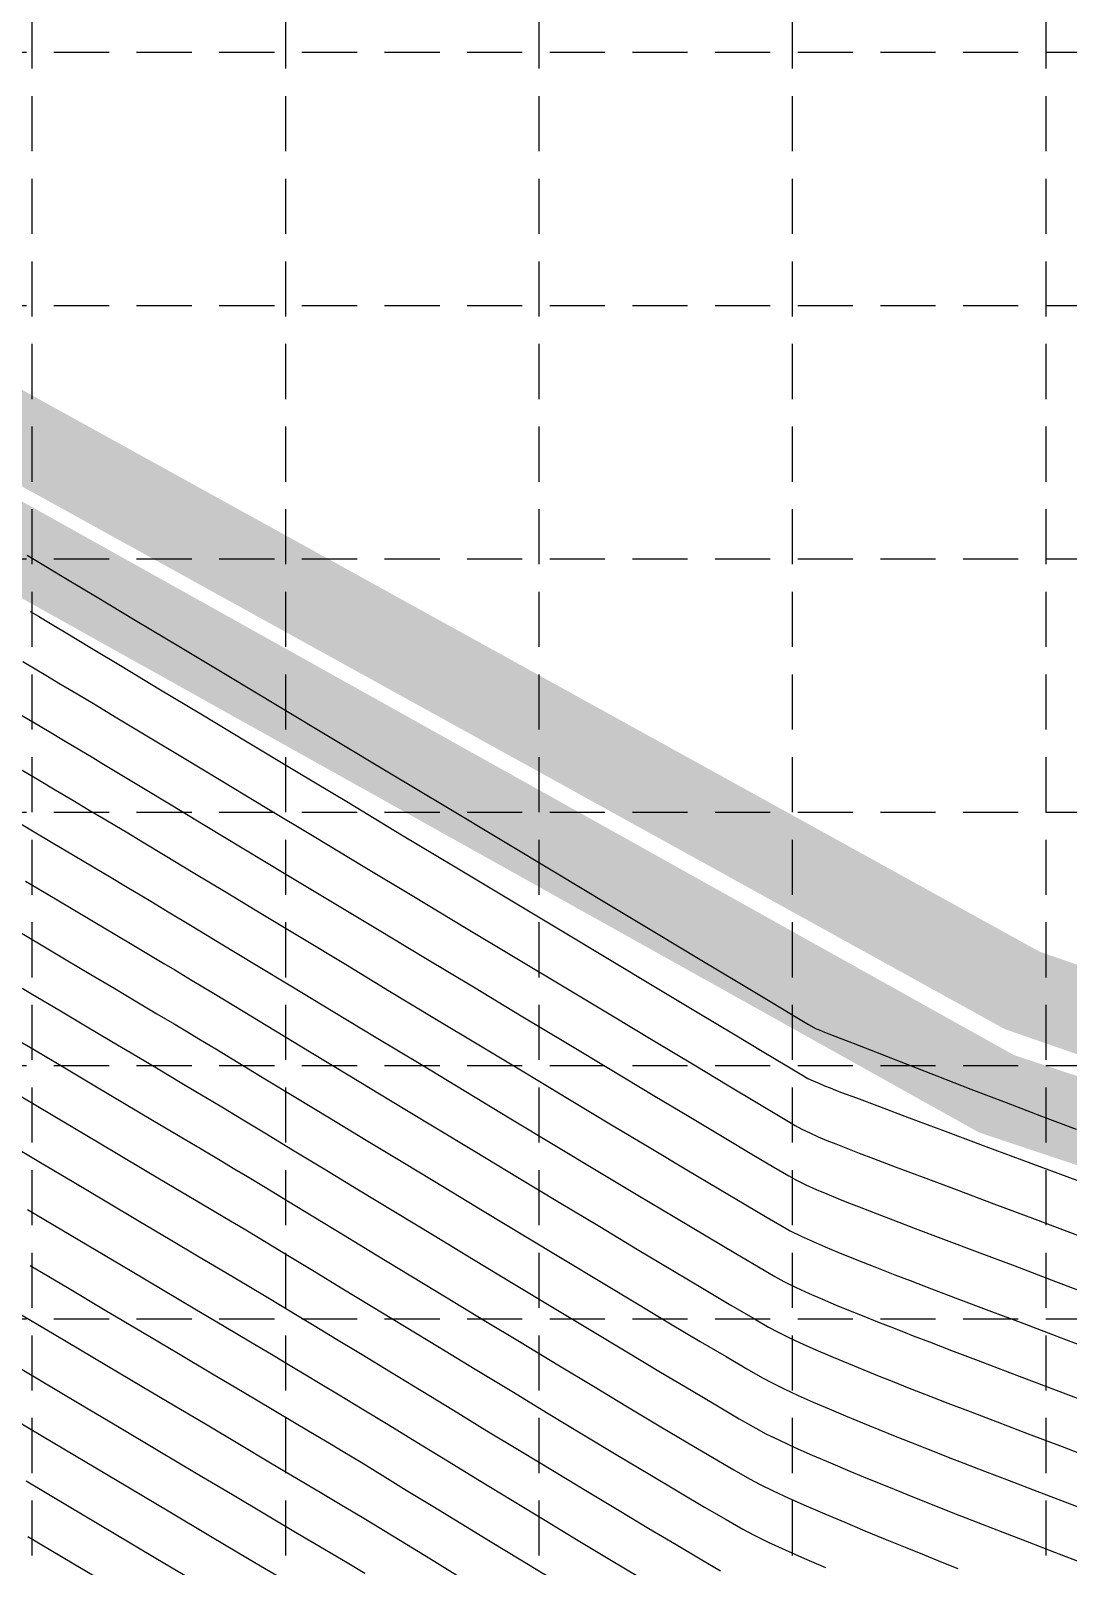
# Model space of a CAD drawing. Header units: feet. Extents: x 2414608 to 4831854, y 6980761 to 13962729.
# Drawn here: x 2415541.1 to 2415682.3, y 6981142.6 to 6981351.8 of the extents above; entities that cross this region are included whole.
import ezdxf

# ---------------------------------------------------------------- set-up
doc = ezdxf.new("R2010")
doc.units = ezdxf.units.FT
doc.header["$LTSCALE"] = 40
doc.header["$MEASUREMENT"] = 0
doc.linetypes.add('DASHED2', pattern=[0.375, 0.25, -0.125])
doc.linetypes.add('HIDDEN', pattern=[0.375, 0.25, -0.125])
for name, color, linetype in [('E-CNTR-1', 11, 'CONTINUOUS'), ('E-CNTR-5', 13, 'CONTINUOUS'), ('GRID', 254, 'HIDDEN'), ('LIMITS OF DISTURBANCE', 1, 'DASHED2'), ('SILT FENCE', 200, 'CONTINUOUS')]:
    doc.layers.add(name, color=color, linetype=linetype)

msp = doc.modelspace()

# ---------------------------------------------------------------- linework, layer by layer
at = {"layer": 'E-CNTR-1', "color": 43, "flags": 128}
for points, elevation in [([(2415540.61, 6981280.33), (2415542.65, 6981279.11), (2415545.88, 6981277.17), (2415550.15, 6981274.6), (2415555.32, 6981271.49), (2415561.26, 6981267.92), (2415567.83, 6981263.97), (2415574.89, 6981259.73), (2415582.3, 6981255.28), (2415589.91, 6981250.71), (2415597.6, 6981246.09), (2415605.22, 6981241.51), (2415612.63, 6981237.06), (2415619.69, 6981232.82), (2415626.26, 6981228.86), (2415632.21, 6981225.29), (2415637.4, 6981222.18), (2415641.68, 6981219.61), (2415644.92, 6981217.66), (2415646.97, 6981216.43), (2415647.71, 6981215.99), (2415648.01, 6981215.85), (2415648.32, 6981215.73), (2415648.92, 6981215.49), (2415650.54, 6981214.85), (2415653.04, 6981213.87), (2415656.29, 6981212.6), (2415660.13, 6981211.09), (2415664.43, 6981209.42), (2415669.06, 6981207.63), (2415673.86, 6981205.79), (2415678.69, 6981203.96), (2415683.42, 6981202.18)], 961.92), ([(2415540.03, 6981265.84), (2415541.69, 6981264.85), (2415543.36, 6981263.86), (2415544.94, 6981262.92), (2415546.33, 6981262.09), (2415547.42, 6981261.44), (2415549.62, 6981260.12), (2415552.82, 6981258.19), (2415556.9, 6981255.73), (2415561.74, 6981252.81), (2415567.23, 6981249.51), (2415573.24, 6981245.89), (2415579.66, 6981242.02), (2415586.36, 6981237.99), (2415593.24, 6981233.85), (2415600.16, 6981229.68), (2415607.02, 6981225.56), (2415613.69, 6981221.54), (2415620.05, 6981217.72), (2415625.99, 6981214.15), (2415631.39, 6981210.91), (2415636.12, 6981208.08), (2415640.08, 6981205.71), (2415643.13, 6981203.89), (2415645.17, 6981202.68), (2415646.08, 6981202.17), (2415647.15, 6981201.65), (2415648.29, 6981201.14), (2415649.48, 6981200.64), (2415650.67, 6981200.16), (2415651.83, 6981199.7), (2415652.95, 6981199.26), (2415653.85, 6981198.92), (2415655.83, 6981198.16), (2415658.78, 6981197.05), (2415662.56, 6981195.63), (2415667.08, 6981193.93), (2415672.2, 6981192), (2415677.81, 6981189.9), (2415683.79, 6981187.65)], 958.08), ([(2415539.22, 6981258.9), (2415541.37, 6981257.62), (2415543.59, 6981256.31), (2415545.76, 6981255.02), (2415547.79, 6981253.81), (2415549.56, 6981252.76), (2415550.79, 6981252.01), (2415553.05, 6981250.65), (2415556.22, 6981248.74), (2415560.19, 6981246.35), (2415564.86, 6981243.53), (2415570.11, 6981240.36), (2415575.84, 6981236.91), (2415581.94, 6981233.23), (2415588.3, 6981229.4), (2415594.81, 6981225.47), (2415601.36, 6981221.53), (2415607.85, 6981217.62), (2415614.16, 6981213.82), (2415620.18, 6981210.2), (2415625.82, 6981206.82), (2415630.95, 6981203.74), (2415635.47, 6981201.04), (2415639.27, 6981198.77), (2415642.24, 6981197.01), (2415644.27, 6981195.81), (2415645.26, 6981195.26), (2415646.59, 6981194.61), (2415648.01, 6981193.97), (2415649.47, 6981193.34), (2415650.95, 6981192.73), (2415652.43, 6981192.14), (2415653.88, 6981191.57), (2415655.26, 6981191.03), (2415656.32, 6981190.62), (2415658.44, 6981189.81), (2415661.49, 6981188.65), (2415665.36, 6981187.19), (2415669.91, 6981185.47), (2415675.03, 6981183.54), (2415680.61, 6981181.44), (2415686.5, 6981179.22)], 956.16), ([(2415539.61, 6981251.25), (2415542, 6981249.83), (2415544.43, 6981248.38), (2415546.82, 6981246.97), (2415549.06, 6981245.63), (2415551.08, 6981244.43), (2415552.78, 6981243.42), (2415554.07, 6981242.64), (2415556.31, 6981241.29), (2415559.39, 6981239.43), (2415563.22, 6981237.12), (2415567.68, 6981234.42), (2415572.69, 6981231.4), (2415578.13, 6981228.11), (2415583.92, 6981224.62), (2415589.94, 6981220.98), (2415596.11, 6981217.26), (2415602.31, 6981213.52), (2415608.46, 6981209.82), (2415614.44, 6981206.22), (2415620.16, 6981202.78), (2415625.52, 6981199.56), (2415630.42, 6981196.63), (2415634.75, 6981194.04), (2415638.42, 6981191.85), (2415641.32, 6981190.14), (2415643.37, 6981188.95), (2415644.45, 6981188.34), (2415645.97, 6981187.6), (2415647.58, 6981186.86), (2415649.24, 6981186.14), (2415650.94, 6981185.43), (2415652.65, 6981184.74), (2415654.34, 6981184.07), (2415655.99, 6981183.42), (2415657.57, 6981182.79), (2415658.72, 6981182.35), (2415660.8, 6981181.55), (2415663.7, 6981180.44), (2415667.31, 6981179.07), (2415671.53, 6981177.47), (2415676.26, 6981175.69), (2415681.38, 6981173.75), (2415686.78, 6981171.71)], 954.24), ([(2415538.61, 6981244.42), (2415541.34, 6981242.8), (2415544.14, 6981241.13), (2415546.93, 6981239.48), (2415549.6, 6981237.89), (2415552.06, 6981236.43), (2415554.22, 6981235.14), (2415556, 6981234.08), (2415557.44, 6981233.22), (2415559.82, 6981231.78), (2415563.06, 6981229.82), (2415567.02, 6981227.42), (2415571.62, 6981224.64), (2415576.74, 6981221.54), (2415582.28, 6981218.19), (2415588.13, 6981214.66), (2415594.18, 6981211), (2415600.32, 6981207.29), (2415606.46, 6981203.59), (2415612.48, 6981199.96), (2415618.27, 6981196.47), (2415623.74, 6981193.19), (2415628.77, 6981190.18), (2415633.26, 6981187.5), (2415637.09, 6981185.22), (2415640.17, 6981183.4), (2415642.38, 6981182.12), (2415643.63, 6981181.43), (2415645.29, 6981180.62), (2415647.05, 6981179.81), (2415648.87, 6981179), (2415650.74, 6981178.22), (2415652.62, 6981177.44), (2415654.5, 6981176.69), (2415656.36, 6981175.95), (2415658.16, 6981175.24), (2415659.89, 6981174.56), (2415661.21, 6981174.04), (2415663.42, 6981173.19), (2415666.42, 6981172.04), (2415670.08, 6981170.65), (2415674.32, 6981169.04), (2415679.01, 6981167.26), (2415684.05, 6981165.35)], 952.32), ([(2415539.14, 6981229.26), (2415542.5, 6981227.26), (2415545.9, 6981225.24), (2415549.28, 6981223.24), (2415552.52, 6981221.31), (2415555.55, 6981219.51), (2415558.28, 6981217.89), (2415560.6, 6981216.51), (2415562.44, 6981215.41), (2415563.97, 6981214.49), (2415566.29, 6981213.09), (2415569.32, 6981211.25), (2415572.98, 6981209.04), (2415577.16, 6981206.5), (2415581.77, 6981203.7), (2415586.74, 6981200.69), (2415591.97, 6981197.53), (2415597.36, 6981194.26), (2415602.83, 6981190.96), (2415608.29, 6981187.66), (2415613.64, 6981184.43), (2415618.81, 6981181.32), (2415623.69, 6981178.38), (2415628.2, 6981175.68), (2415632.24, 6981173.27), (2415635.74, 6981171.2), (2415638.59, 6981169.53), (2415640.71, 6981168.32), (2415642, 6981167.61), (2415643.67, 6981166.79), (2415645.56, 6981165.92), (2415647.61, 6981165), (2415649.78, 6981164.07), (2415652.02, 6981163.12), (2415654.3, 6981162.18), (2415656.56, 6981161.26), (2415658.76, 6981160.38), (2415660.84, 6981159.55), (2415662.78, 6981158.78), (2415664.51, 6981158.09), (2415665.96, 6981157.52), (2415668.12, 6981156.68), (2415670.92, 6981155.6), (2415674.27, 6981154.31), (2415678.06, 6981152.86), (2415682.21, 6981151.28), (2415686.62, 6981149.6)], 948.48), ([(2415537.73, 6981222.67), (2415541.28, 6981220.56), (2415544.92, 6981218.4), (2415548.57, 6981216.24), (2415552.13, 6981214.12), (2415555.52, 6981212.11), (2415558.66, 6981210.24), (2415561.45, 6981208.58), (2415563.81, 6981207.18), (2415565.66, 6981206.07), (2415567.33, 6981205.07), (2415569.79, 6981203.58), (2415572.96, 6981201.66), (2415576.73, 6981199.37), (2415581.02, 6981196.77), (2415585.72, 6981193.92), (2415590.74, 6981190.87), (2415595.99, 6981187.69), (2415601.37, 6981184.43), (2415606.78, 6981181.16), (2415612.13, 6981177.93), (2415617.32, 6981174.8), (2415622.25, 6981171.83), (2415626.84, 6981169.08), (2415630.98, 6981166.61), (2415634.58, 6981164.48), (2415637.55, 6981162.74), (2415639.78, 6981161.46), (2415641.18, 6981160.7), (2415643.01, 6981159.81), (2415645.12, 6981158.83), (2415647.46, 6981157.79), (2415649.97, 6981156.71), (2415652.58, 6981155.61), (2415655.23, 6981154.52), (2415657.85, 6981153.45), (2415660.39, 6981152.42), (2415662.77, 6981151.47), (2415664.94, 6981150.61), (2415666.83, 6981149.85), (2415668.38, 6981149.24), (2415670.62, 6981148.37), (2415673.43, 6981147.28), (2415676.74, 6981146), (2415680.45, 6981144.57), (2415684.48, 6981143.03)], 946.56), ([(2415537.57, 6981215.35), (2415541.6, 6981212.95), (2415545.72, 6981210.5), (2415549.84, 6981208.06), (2415553.86, 6981205.67), (2415557.68, 6981203.4), (2415561.19, 6981201.32), (2415564.29, 6981199.47), (2415566.89, 6981197.93), (2415568.88, 6981196.74), (2415570.58, 6981195.72), (2415572.99, 6981194.26), (2415576.04, 6981192.41), (2415579.64, 6981190.22), (2415583.69, 6981187.76), (2415588.12, 6981185.07), (2415592.84, 6981182.2), (2415597.76, 6981179.22), (2415602.79, 6981176.17), (2415607.85, 6981173.1), (2415612.85, 6981170.08), (2415617.71, 6981167.15), (2415622.33, 6981164.37), (2415626.64, 6981161.79), (2415630.54, 6981159.46), (2415633.95, 6981157.45), (2415636.78, 6981155.8), (2415638.95, 6981154.56), (2415640.37, 6981153.79), (2415642.16, 6981152.91), (2415644.27, 6981151.94), (2415646.63, 6981150.88), (2415649.19, 6981149.77), (2415651.89, 6981148.63), (2415654.65, 6981147.48), (2415657.41, 6981146.34), (2415660.12, 6981145.23), (2415662.72, 6981144.19), (2415665.12, 6981143.22), (2415667.29, 6981142.36)], 944.64), ([(2415539.87, 6981206.56), (2415544.17, 6981204.01), (2415548.51, 6981201.43), (2415552.79, 6981198.88), (2415556.93, 6981196.42), (2415560.83, 6981194.11), (2415564.4, 6981191.99), (2415567.52, 6981190.13), (2415570.13, 6981188.58), (2415572.1, 6981187.4), (2415573.94, 6981186.29), (2415576.49, 6981184.75), (2415579.66, 6981182.83), (2415583.35, 6981180.58), (2415587.49, 6981178.07), (2415591.96, 6981175.34), (2415596.7, 6981172.46), (2415601.59, 6981169.49), (2415606.56, 6981166.47), (2415611.51, 6981163.47), (2415616.36, 6981160.55), (2415621, 6981157.75), (2415625.35, 6981155.14), (2415629.32, 6981152.78), (2415632.81, 6981150.71), (2415635.75, 6981149), (2415638.02, 6981147.7), (2415639.55, 6981146.88), (2415641.47, 6981145.94), (2415643.78, 6981144.88), (2415646.4, 6981143.71), (2415649.26, 6981142.47)], 942.72), ([(2415540.67, 6981191.25), (2415545.32, 6981188.48), (2415550.02, 6981185.69), (2415554.66, 6981182.93), (2415559.16, 6981180.26), (2415563.45, 6981177.71), (2415567.42, 6981175.35), (2415571.01, 6981173.22), (2415574.11, 6981171.37), (2415576.65, 6981169.86), (2415578.55, 6981168.73), (2415580.51, 6981167.55), (2415583.09, 6981165.98), (2415586.19, 6981164.09), (2415589.74, 6981161.93), (2415593.64, 6981159.55), (2415597.82, 6981156.99), (2415602.19, 6981154.33), (2415606.67, 6981151.6), (2415611.17, 6981148.87), (2415615.61, 6981146.17), (2415619.91, 6981143.58), (2415623.98, 6981141.14)], 938.88), ([(2415541.01, 6981183.62), (2415546.11, 6981180.59), (2415551.24, 6981177.54), (2415556.31, 6981174.53), (2415561.21, 6981171.62), (2415565.85, 6981168.86), (2415570.13, 6981166.32), (2415573.96, 6981164.04), (2415577.24, 6981162.09), (2415579.88, 6981160.52), (2415581.77, 6981159.39), (2415583.64, 6981158.26), (2415586.06, 6981156.8), (2415588.94, 6981155.04), (2415592.22, 6981153.03), (2415595.83, 6981150.83), (2415599.68, 6981148.47), (2415603.7, 6981146.01), (2415607.82, 6981143.5), (2415611.97, 6981140.98)], 936.96), ([(2415539.06, 6981177.36), (2415544.27, 6981174.27), (2415549.54, 6981171.13), (2415554.8, 6981168), (2415559.94, 6981164.95), (2415564.87, 6981162.02), (2415569.51, 6981159.27), (2415573.75, 6981156.74), (2415577.51, 6981154.51), (2415580.7, 6981152.61), (2415583.23, 6981151.11), (2415584.99, 6981150.06), (2415586.89, 6981148.91), (2415589.33, 6981147.42), (2415592.23, 6981145.65), (2415595.51, 6981143.64), (2415599.09, 6981141.45)], 935.04), ([(2415537.01, 6981171.16), (2415542.3, 6981168.02), (2415547.7, 6981164.81), (2415553.11, 6981161.59), (2415558.45, 6981158.41), (2415563.63, 6981155.33), (2415568.57, 6981152.4), (2415573.18, 6981149.66), (2415577.37, 6981147.17), (2415581.06, 6981144.98), (2415584.15, 6981143.14), (2415586.56, 6981141.7)], 933.12), ([(2415540.46, 6981154.27), (2415546.33, 6981150.78), (2415552.25, 6981147.26), (2415558.14, 6981143.76), (2415563.89, 6981140.34)], 929.28), ([(2415540.69, 6981146.71), (2415546.94, 6981142.99), (2415553.25, 6981139.24)], 927.36)]:
    msp.add_lwpolyline(points, dxfattribs=dict(at, elevation=elevation))
at = {"layer": 'E-CNTR-5', "color": 7, "flags": 128}
for points, elevation in [([(2415541, 6981272.68), (2415542.13, 6981272.01), (2415543.11, 6981271.43), (2415544.02, 6981270.89), (2415546.14, 6981269.61), (2415549.35, 6981267.68), (2415553.53, 6981265.16), (2415558.54, 6981262.15), (2415564.25, 6981258.71), (2415570.54, 6981254.93), (2415577.28, 6981250.87), (2415584.34, 6981246.63), (2415591.58, 6981242.27), (2415598.89, 6981237.88), (2415606.12, 6981233.53), (2415613.16, 6981229.3), (2415619.87, 6981225.26), (2415626.13, 6981221.51), (2415631.8, 6981218.1), (2415636.76, 6981215.13), (2415640.88, 6981212.66), (2415644.03, 6981210.78), (2415646.07, 6981209.56), (2415646.89, 6981209.08), (2415647.6, 6981208.74), (2415648.36, 6981208.41), (2415649.13, 6981208.09), (2415649.9, 6981207.78), (2415650.63, 6981207.5), (2415651.46, 6981207.18), (2415653.5, 6981206.42), (2415656.62, 6981205.25), (2415660.69, 6981203.72), (2415665.57, 6981201.9), (2415671.12, 6981199.82), (2415677.22, 6981197.54), (2415683.73, 6981195.11)], 960), ([(2415540.36, 6981235.95), (2415543.47, 6981234.11), (2415546.6, 6981232.25), (2415549.64, 6981230.44), (2415552.52, 6981228.73), (2415555.14, 6981227.18), (2415557.4, 6981225.83), (2415559.22, 6981224.75), (2415560.7, 6981223.85), (2415563.06, 6981222.43), (2415566.2, 6981220.53), (2415570.01, 6981218.23), (2415574.4, 6981215.57), (2415579.27, 6981212.62), (2415584.52, 6981209.44), (2415590.05, 6981206.09), (2415595.77, 6981202.63), (2415601.58, 6981199.12), (2415607.37, 6981195.62), (2415613.06, 6981192.19), (2415618.54, 6981188.9), (2415623.71, 6981185.79), (2415628.48, 6981182.93), (2415632.75, 6981180.39), (2415636.41, 6981178.21), (2415639.38, 6981176.47), (2415641.54, 6981175.22), (2415642.82, 6981174.52), (2415644.49, 6981173.7), (2415646.33, 6981172.85), (2415648.29, 6981171.98), (2415650.33, 6981171.11), (2415652.42, 6981170.24), (2415654.51, 6981169.38), (2415656.58, 6981168.55), (2415658.57, 6981167.76), (2415660.46, 6981167.01), (2415662.2, 6981166.32), (2415663.64, 6981165.76), (2415665.93, 6981164.87), (2415668.97, 6981163.7), (2415672.65, 6981162.3), (2415676.86, 6981160.69), (2415681.48, 6981158.94), (2415686.41, 6981157.07)], 950.4), ([(2415538.01, 6981200.25), (2415542.44, 6981197.62), (2415546.95, 6981194.94), (2415551.45, 6981192.26), (2415555.86, 6981189.64), (2415560.09, 6981187.13), (2415564.04, 6981184.78), (2415567.64, 6981182.64), (2415570.77, 6981180.78), (2415573.37, 6981179.23), (2415575.33, 6981178.06), (2415577.19, 6981176.94), (2415579.68, 6981175.44), (2415582.71, 6981173.59), (2415586.2, 6981171.47), (2415590.08, 6981169.1), (2415594.26, 6981166.56), (2415598.66, 6981163.88), (2415603.2, 6981161.11), (2415607.8, 6981158.32), (2415612.39, 6981155.54), (2415616.87, 6981152.82), (2415621.18, 6981150.23), (2415625.23, 6981147.81), (2415628.93, 6981145.6), (2415632.22, 6981143.66), (2415635, 6981142.04)], 940.8), ([(2415537, 6981163.75), (2415542.69, 6981160.36), (2415548.49, 6981156.91), (2415554.3, 6981153.46), (2415560.03, 6981150.05), (2415565.58, 6981146.76), (2415570.85, 6981143.62), (2415575.76, 6981140.71)], 931.2)]:
    msp.add_lwpolyline(points, dxfattribs=dict(at, elevation=elevation))
at = {"layer": 'GRID', "color": 8, "linetype": 'HIDDEN', "ltscale": 0.75}
for p, q in [((2415541.26, 6982107.84), (2415541.26, 6980900.19)), ((2415575.76, 6982107.84), (2415575.76, 6980900.19)), ((2415610.26, 6982107.84), (2415610.26, 6980900.19)), ((2415644.76, 6982107.84), (2415644.76, 6980900.19)), ((2415679.26, 6982107.84), (2415679.26, 6980900.19)), ((2414644.26, 6981348.84), (2416783.26, 6981348.84)), ((2414644.26, 6981314.34), (2416783.26, 6981314.34)), ((2414644.26, 6981279.84), (2416783.26, 6981279.84)), ((2414644.26, 6981245.34), (2416783.26, 6981245.34)), ((2414644.26, 6981210.84), (2416783.26, 6981210.84)), ((2414644.26, 6981176.34), (2416783.26, 6981176.34))]:
    msp.add_line(p, q, dxfattribs=at)
at = {"layer": 'LIMITS OF DISTURBANCE', "ltscale": 1.5, "const_width": 11.52}
msp.add_lwpolyline([(2416130.33, 6982019.74), (2416140.44, 6981686.15), (2416008.9, 6981661.22), (2415965.95, 6981329.21), (2415873.08, 6981166.79), (2415838.02, 6981151.86), (2415672.55, 6981206.99), (2415407, 6981355.26), (2415384.47, 6981419.67), (2415483.43, 6981850.46), (2415534.9, 6981892.01), (2415702.91, 6981868.04), (2415736.83, 6981937.52), (2415853.63, 6981868.27), (2415901.14, 6981949.39), (2415988.24, 6981998.85), (2416061.49, 6982014.68)], close=True, dxfattribs=at)
at = {"layer": 'SILT FENCE', "const_width": 11.52}
msp.add_lwpolyline([(2415986.9, 6981795.37), (2415979.13, 6981770.01), (2415994.15, 6981658.73), (2415954.17, 6981333.08), (2415861.98, 6981175.74), (2415835.06, 6981165.91), (2415676.06, 6981221.06), (2415416.74, 6981364.31), (2415398.4, 6981423.54), (2415496.1, 6981844.48), (2415540.46, 6981878.76), (2415708.91, 6981852.05), (2415745.42, 6981916.28), (2415852.18, 6981855.36)], dxfattribs=at)

doc.saveas('drawing.dxf')
